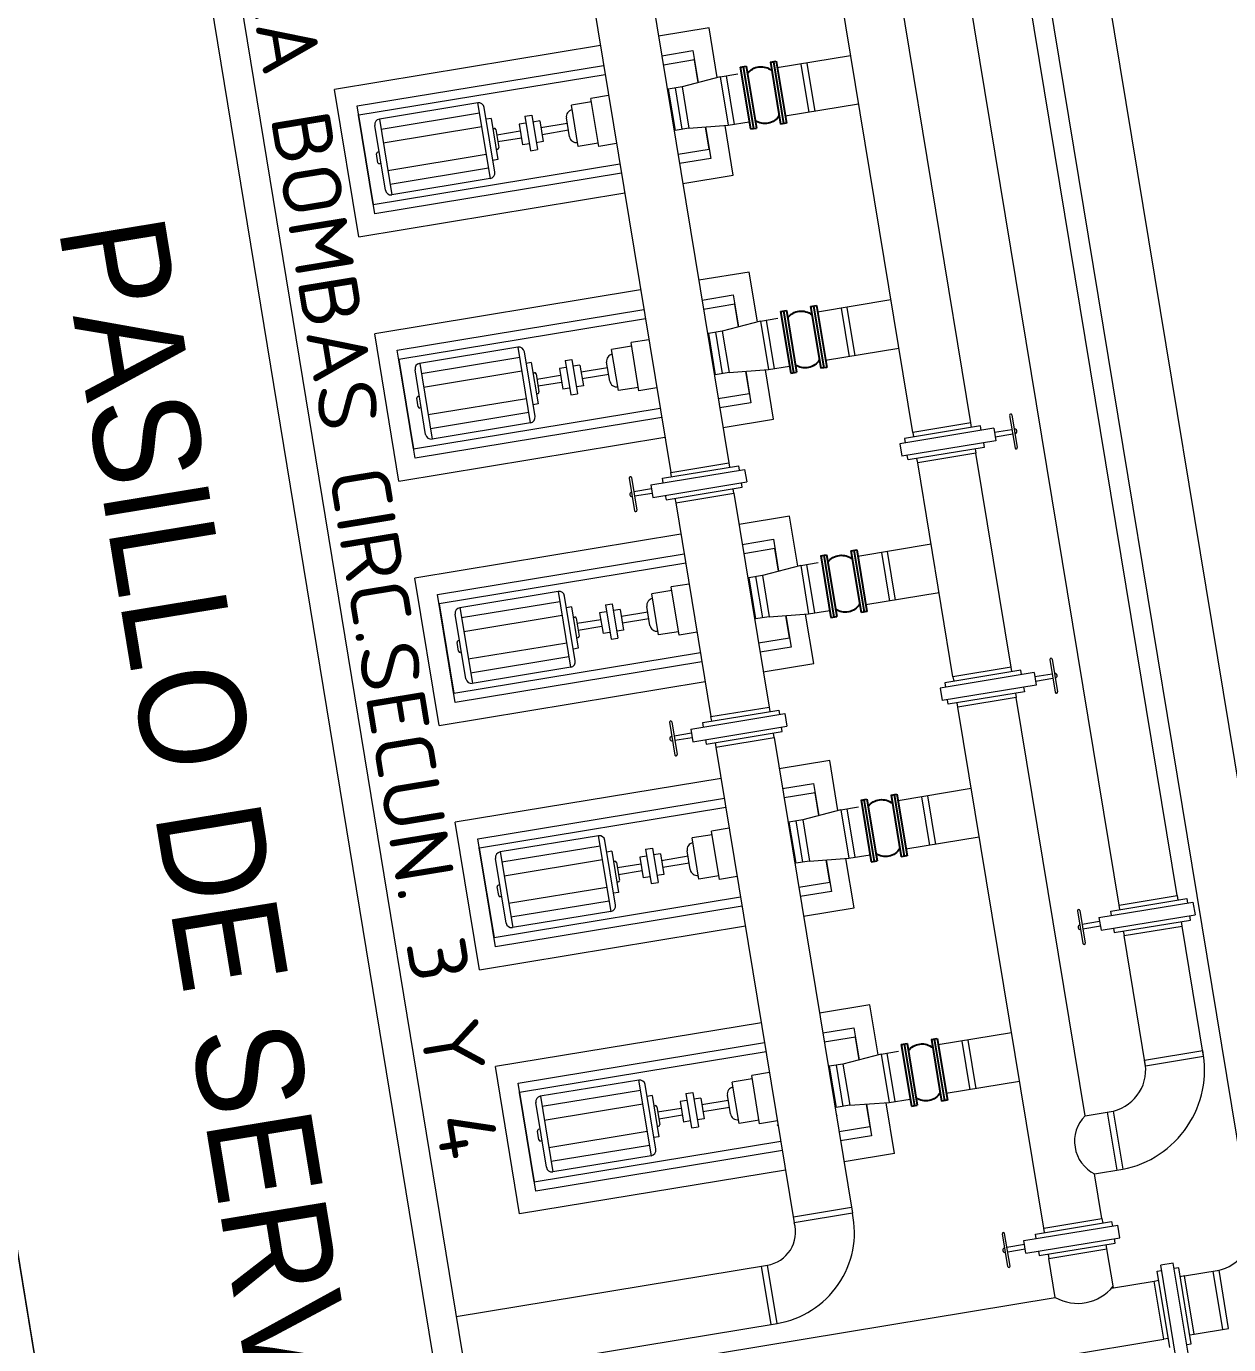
# Model space of a CAD drawing. Header units: metres. Extents: x 2 to 659295185, y -28 to 1124222152.
# Drawn here: x 655629.78 to 655635.9, y 1126344.92 to 1126351.63 of the extents above; entities that cross this region are included whole.
import ezdxf
from ezdxf.enums import TextEntityAlignment as Align

# ---------------------------------------------------------------- set-up
doc = ezdxf.new("R2010")
doc.units = ezdxf.units.M
doc.header["$MEASUREMENT"] = 0
for name, pattern in [('CCSM_C1_CUERPO EL$0$CONTINUA', [0]), ('CCSM_C1_CUERPO EL$0$HIDDEN', [0.375, 0.25, -0.125]), ('DASHDOT', [1, 0.5, -0.25, 0, -0.25])]:
    doc.linetypes.add(name, pattern=pattern)
doc.layers.get('0').update_dxf_attribs({"linetype": 'CONTINUOUS'})
for name, color, linetype in [('CCSM_C1_CUERPO BJ$0$A-LOCAL ID', 7, 'CONTINUOUS'), ('CCSM_C1_CUERPO BJ$0$ID_Nº LOCAL', 7, 'CONTINUOUS'), ('CCSM_C1_CUERPO EL$0$A-AREAS COMERCIALES', 151, 'CONTINUOUS'), ('CCSM_C1_CUERPO EL$0$A-EQUIPOS', 9, 'CONTINUOUS'), ('CCSM_C1_CUERPO EL$0$A-PARED', 2, 'CCSM_C1_CUERPO EL$0$CONTINUA'), ('CCSM_C1_CUERPO EL$0$A-TEXTOS AREAS', 7, 'CCSM_C1_CUERPO EL$0$CONTINUA')]:
    doc.layers.add(name, color=color, linetype=linetype)
doc.layers.add('LOCALES ASIGNADOS', color=41, linetype='DASHDOT', lineweight=0)
doc.styles.add('CCSM_C1_CUERPO BJ$0$ROMANS', font='romans__.ttf')
doc.styles.add('CCSM_C1_CUERPO BJ$0$sigo', font='arial.ttf', dxfattribs={"width": 0.9})
doc.styles.add('CCSM_C1_CUERPO EL$0$Standard', font='txt_____.ttf')

# ---------------------------------------------------------------- blocks, each defined once
blk = doc.blocks.new('CCSM_C1_CUERPO EL$0$jf')
at = {"ltscale": 10}
for p, q in [((312.2624, 140.7522), (312.2624, 140.7147)), ((312.6574, 140.7522), (312.6574, 140.7147)), ((312.2624, 140.5597), (312.2624, 140.5222)), ((312.6574, 140.5222), (312.6574, 140.5597))]:
    blk.add_line(p, q, dxfattribs=at)
for points in [[(312.2624, 140.7522), (312.6574, 140.7522)], [(312.2624, 140.7334), (312.6574, 140.7334)], [(312.2624, 140.7147), (312.6574, 140.7147)], [(312.2624, 140.5597), (312.6574, 140.5597)], [(312.2624, 140.5409), (312.6574, 140.5409)], [(312.2624, 140.5222), (312.6574, 140.5222)]]:
    blk.add_lwpolyline(points, dxfattribs=at)
for centre, start, end in [((312.3864, 140.6402), 135.80732, 228.83227), ((312.5334, 140.6402), 311.16773, 44.19268)]:
    blk.add_arc(centre, 0.1069, start, end, dxfattribs=at)
blk = doc.blocks.new('CCSM_C1_CUERPO BJ$0$IDENT LOCAL')
at = {"style": 'CCSM_C1_CUERPO BJ$0$ROMANS'}
for tag, height, p in [('AREA-EXACTA', 0.5, (0.5872, 0.0962)), ('NºLOCAL', 0.7, (1.1699, 0.1194)), ('RUBRO', 0.35, (0, 0)), ('USO', 0.35, (-0.5872, -0.0962))]:
    blk.add_attdef(tag, text='', height=height, rotation=279.30845, dxfattribs=at).set_placement(p, align=Align.BOTTOM_CENTER)

msp = doc.modelspace()

# ---------------------------------------------------------------- hatches: boundary and pattern name
at = {"layer": 'LOCALES ASIGNADOS'}
h = msp.add_hatch(color=256, dxfattribs=at)
edge = h.paths.add_edge_path()
edge.add_arc((219491.1056, 1054914.3756), 441878.9229, 9.308049718, 9.309563548, ccw=False)
edge.add_line((655551.8097, 1126384.9626), (655564.5398, 1126387.0492))
edge.add_line((655564.5398, 1126387.0492), (655562.5867, 1126398.9652))
edge.add_line((655562.5867, 1126398.9652), (655552.3922, 1126397.2942))
edge.add_line((655552.3922, 1126397.2942), (655552.4569, 1126396.8995))
edge.add_line((655552.4569, 1126396.8995), (655549.9212, 1126396.4839))

# ---------------------------------------------------------------- linework, layer by layer
at = {"layer": 'CCSM_C1_CUERPO EL$0$A-AREAS COMERCIALES', "lineweight": 5}
msp.add_lwpolyline([(655567.5336, 1126363.2197), (655625.2633, 1126372.682), (655630.6981, 1126339.5244), (655572.9685, 1126330.0618), (655571.4682, 1126339.2147), (655571.4683, 1126339.2147), (655569.4746, 1126351.3777), (655555.4707, 1126349.0823, 0.009644), (655554.7084, 1126361.1175), (655567.5336, 1126363.2197), (655567.5336, 1126363.2197)], format="xyb", dxfattribs=at)
at = {"layer": 'CCSM_C1_CUERPO EL$0$A-EQUIPOS', "lineweight": 5}
for p, q in [((655636.3126, 1126345.5783), (655634.8278, 1126354.5908)), ((655635.6386, 1126347.2064), (655634.4332, 1126354.5261)), ((655636.0166, 1126345.5295), (655634.5317, 1126354.5423)), ((655635.3425, 1126347.1576), (655634.1372, 1126354.4776)), ((655634.5885, 1126349.6115), (655633.8386, 1126354.1681)), ((655634.2925, 1126349.5628), (655633.63, 1126353.5948)), ((655632.9213, 1126352.051), (655633.3566, 1126349.4086)), ((655632.6252, 1126352.0022), (655633.0606, 1126349.3598)), ((655632.7029, 1126351.531), (655631.3491, 1126351.308)), ((655633.6032, 1126351.4199, 0.0001), (655633.9763, 1126351.4814, 0.0014)), ((655633.7235, 1126351.4373), (655633.7642, 1126351.1907)), ((655633.7531, 1126351.4422), (655633.7938, 1126351.1955)), ((655632.7273, 1126351.3831), (655631.4727, 1126351.1764)), ((655633.3126, 1126351.372, 0.0001), (655633.1183, 1126351.3212)), ((655633.3126, 1126351.372, 0.0001), (655633.4016, 1126351.3867, 0.0001)), ((655633.3126, 1126351.372, 0.0001), (655633.3533, 1126351.1254, 0.0001)), ((655633.3422, 1126351.3769, 0.0001), (655633.3829, 1126351.1302, 0.0001)), ((655631.4727, 1126350.5583), (655631.3491, 1126351.308)), ((655632.7446, 1126351.2776), (655632.6538, 1126351.2626)), ((655632.0786, 1126351.2397), (655631.5778, 1126351.1572)), ((655632.0778, 1126351.2396), (655632.1412, 1126350.8546)), ((655632.1654, 1126350.8874), (655632.1112, 1126351.2164)), ((655632.6567, 1126351.2451), (655632.5551, 1126351.2284)), ((655632.5897, 1126351.0184), (655632.5551, 1126351.2284)), ((655632.6942, 1126351.0176), (655632.6538, 1126351.2626)), ((655633.6439, 1126351.1732, 0.0001), (655634.017, 1126351.2347, 0.0003)), ((655631.5469, 1126350.7225), (655631.4722, 1126351.1763)), ((655631.4722, 1126351.1763), (655631.5469, 1126350.7225)), ((655631.5786, 1126351.1573), (655631.642, 1126350.7724)), ((655632.0873, 1126351.1872), (655631.5864, 1126351.1047)), ((655632.1462, 1126351.161), (655632.121, 1126351.1569)), ((655632.1462, 1126351.161), (655632.1808, 1126350.951)), ((655632.3184, 1126351.1714), (655632.3534, 1126351.1772)), ((655632.3184, 1126351.1714), (655632.3472, 1126350.9964)), ((655632.3534, 1126351.1772), (655632.3822, 1126351.0022)), ((655632.3941, 1126351.1479), (655632.3591, 1126351.1422)), ((655632.3941, 1126351.1479), (655632.4114, 1126351.0429)), ((655632.5457, 1126351.0673), (655632.5299, 1126351.1631)), ((655633.3533, 1126351.1254, 0.0001), (655633.4608, 1126351.1431, 0.0001)), ((655631.6086, 1126350.7956), (655631.5544, 1126351.1246)), ((655632.0988, 1126351.1172), (655631.5979, 1126351.0347)), ((655632.1549, 1126351.1085), (655632.1623, 1126351.1097)), ((655632.1705, 1126351.1039), (655632.1855, 1126351.0129)), ((655632.2949, 1126351.0956), (655632.1751, 1126351.0759)), ((655632.3241, 1126351.1364), (655632.2891, 1126351.1306)), ((655632.2891, 1126351.1306), (655632.3064, 1126351.0256)), ((655632.5345, 1126351.1351), (655632.3999, 1126351.1129)), ((655632.5403, 1126351.1001), (655632.4057, 1126351.0779)), ((655633.1529, 1126351.1112), (655633.3533, 1126351.1254, 0.0001)), ((655632.3007, 1126351.0606), (655632.1808, 1126351.0409)), ((655632.3414, 1126351.0314), (655632.3064, 1126351.0256)), ((655632.4114, 1126351.0429), (655632.3764, 1126351.0372)), ((655632.6913, 1126351.0351), (655632.5897, 1126351.0184)), ((655632.785, 1126351.0326), (655632.6942, 1126351.0176)), ((655631.5707, 1126350.9353), (655631.5634, 1126350.9802)), ((655631.5766, 1126350.9895), (655631.5692, 1126350.9883)), ((655632.1219, 1126350.9773), (655631.621, 1126350.8947)), ((655632.1808, 1126350.951), (655632.1556, 1126350.9469)), ((655632.1722, 1126351.0035), (655632.1796, 1126351.0047)), ((655632.3472, 1126350.9964), (655632.3822, 1126351.0022)), ((655631.5469, 1126350.7225), (655632.802, 1126350.9293)), ((655631.5863, 1126350.9307), (655631.5789, 1126350.9295)), ((655632.1334, 1126350.9073), (655631.6325, 1126350.8247)), ((655632.1421, 1126350.8548), (655631.6412, 1126350.7722)), ((655631.4727, 1126350.5583), (655632.8264, 1126350.7814)), ((655632.9077, 1126350.288), (655631.554, 1126350.065)), ((655633.8081, 1126350.1769, 0.0001), (655634.1811, 1126350.2384, 0.0014)), ((655632.9321, 1126350.1401), (655631.6775, 1126349.9334)), ((655633.5174, 1126350.129, 0.0001), (655633.6064, 1126350.1437, 0.0001)), ((655633.9283, 1126350.1943), (655633.969, 1126349.9477)), ((655633.9579, 1126350.1992), (655633.9986, 1126349.9525)), ((655633.5174, 1126350.129, 0.0001), (655633.3231, 1126350.0782)), ((655633.5174, 1126350.129, 0.0001), (655633.5581, 1126349.8823, 0.0001)), ((655633.547, 1126350.1339, 0.0001), (655633.5877, 1126349.8872, 0.0001)), ((655631.6775, 1126349.3153), (655631.554, 1126350.065)), ((655632.8615, 1126350.0021), (655632.7599, 1126349.9854)), ((655632.9495, 1126350.0346), (655632.8586, 1126350.0196)), ((655632.899, 1126349.7746), (655632.8586, 1126350.0196)), ((655631.7517, 1126349.4795), (655631.677, 1126349.9333)), ((655631.677, 1126349.9333), (655631.7517, 1126349.4795)), ((655632.2834, 1126349.9967), (655631.7826, 1126349.9142)), ((655632.2921, 1126349.9442), (655631.7912, 1126349.8617)), ((655632.2826, 1126349.9966), (655632.346, 1126349.6116)), ((655632.3702, 1126349.6444), (655632.316, 1126349.9733)), ((655632.5232, 1126349.9284), (655632.5582, 1126349.9342)), ((655632.5582, 1126349.9342), (655632.587, 1126349.7592)), ((655632.7945, 1126349.7754), (655632.7599, 1126349.9854)), ((655633.8487, 1126349.9302, 0.0001), (655634.2218, 1126349.9917, 0.0003)), ((655631.8134, 1126349.5526), (655631.7592, 1126349.8816)), ((655631.7834, 1126349.9143), (655631.8468, 1126349.5294)), ((655632.3036, 1126349.8742), (655631.8028, 1126349.7917)), ((655632.351, 1126349.918), (655632.3258, 1126349.9138)), ((655632.351, 1126349.918), (655632.3856, 1126349.708)), ((655632.3597, 1126349.8655), (655632.3671, 1126349.8667)), ((655632.529, 1126349.8934), (655632.494, 1126349.8876)), ((655632.494, 1126349.8876), (655632.5113, 1126349.7826)), ((655632.5232, 1126349.9284), (655632.552, 1126349.7534)), ((655632.5989, 1126349.9049), (655632.5639, 1126349.8992)), ((655632.5989, 1126349.9049), (655632.6162, 1126349.7999)), ((655632.7393, 1126349.8921), (655632.6047, 1126349.8699)), ((655632.7505, 1126349.8243), (655632.7347, 1126349.9201)), ((655633.3577, 1126349.8682), (655633.5581, 1126349.8823, 0.0001)), ((655633.5581, 1126349.8823, 0.0001), (655633.6656, 1126349.9001, 0.0001)), ((655632.3753, 1126349.8609), (655632.3903, 1126349.7699)), ((655632.4997, 1126349.8526), (655632.3799, 1126349.8329)), ((655632.5055, 1126349.8176), (655632.3857, 1126349.7979)), ((655632.6162, 1126349.7999), (655632.5812, 1126349.7942)), ((655632.7451, 1126349.8571), (655632.6105, 1126349.8349)), ((655631.7756, 1126349.6923), (655631.7682, 1126349.7371)), ((655631.7814, 1126349.7465), (655631.774, 1126349.7453)), ((655632.3267, 1126349.7342), (655631.8258, 1126349.6517)), ((655632.377, 1126349.7605), (655632.3844, 1126349.7617)), ((655632.5463, 1126349.7884), (655632.5113, 1126349.7826)), ((655632.552, 1126349.7534), (655632.587, 1126349.7592)), ((655632.8961, 1126349.7921), (655632.7945, 1126349.7754)), ((655632.9898, 1126349.7896), (655632.899, 1126349.7746)), ((655631.7517, 1126349.4795), (655633.0068, 1126349.6863)), ((655631.7911, 1126349.6877), (655631.7837, 1126349.6865)), ((655632.3856, 1126349.708), (655632.3604, 1126349.7039)), ((655632.3382, 1126349.6643), (655631.8373, 1126349.5817)), ((655632.3469, 1126349.6118), (655631.846, 1126349.5292)), ((655634.5885, 1126349.6115, 0.0002), (655634.2925, 1126349.5628, 0.0002)), ((655634.5922, 1126349.5887, 0.0002), (655634.5885, 1126349.6115, 0.0002)), ((655634.7859, 1126349.6498, 0.0002), (655634.8133, 1126349.4836, 0.0002)), ((655634.7975, 1126349.6517, 0.0002), (655634.8249, 1126349.4855, 0.0002)), ((655631.6775, 1126349.3153), (655633.0312, 1126349.5384)), ((655634.7054, 1126349.584, 0.0002), (655634.227, 1126349.5051, 0.0002)), ((655634.6378, 1126349.5963, 0.0002), (655634.2506, 1126349.5325, 0.0002)), ((655634.2506, 1126349.5325, 0.0002), (655634.2544, 1126349.5097, 0.0002)), ((655634.2925, 1126349.5628, 0.0002), (655634.2962, 1126349.54, 0.0002)), ((655634.6416, 1126349.5735, 0.0002), (655634.6378, 1126349.5963, 0.0002)), ((655634.7054, 1126349.584, 0.0002), (655634.716, 1126349.5201, 0.0002)), ((655634.7088, 1126349.5636, 0.0002), (655634.7977, 1126349.5783, 0.0002)), ((655634.7126, 1126349.5405, 0.0002), (655634.8015, 1126349.5551, 0.0002)), ((655634.227, 1126349.5051, 0.0002), (655634.2375, 1126349.4413, 0.0002)), ((655634.716, 1126349.5201, 0.0002), (655634.2375, 1126349.4413, 0.0002)), ((655634.6559, 1126349.4868, 0.0002), (655634.2687, 1126349.423, 0.0002)), ((655634.6103, 1126349.4793, 0.0002), (655634.614, 1126349.4565, 0.0002)), ((655634.6521, 1126349.5096, 0.0002), (655634.6559, 1126349.4868, 0.0002)), ((655633.0606, 1126349.3598, 0.0002), (655633.3566, 1126349.4086, 0.0002)), ((655633.3566, 1126349.4086, 0.0002), (655633.3604, 1126349.3858, 0.0002)), ((655634.2687, 1126349.423, 0.0002), (655634.2649, 1126349.4458, 0.0002)), ((655634.318, 1126349.4077, 0.0002), (655634.3143, 1126349.4305, 0.0002)), ((655634.614, 1126349.4565, 0.0002), (655634.318, 1126349.4077, 0.0002)), ((655634.4973, 1126348.3198, 0.0002), (655634.318, 1126349.4077, 0.0002)), ((655634.7933, 1126348.3685, 0.0002), (655634.614, 1126349.4565, 0.0002)), ((655632.8498, 1126349.3308, 0.0002), (655632.8772, 1126349.1646, 0.0002)), ((655632.8614, 1126349.3327, 0.0002), (655632.8888, 1126349.1665, 0.0002)), ((655632.9587, 1126349.2962, 0.0002), (655633.4371, 1126349.375, 0.0002)), ((655633.0188, 1126349.3295, 0.0002), (655633.406, 1126349.3933, 0.0002)), ((655633.0225, 1126349.3067, 0.0002), (655633.0188, 1126349.3295, 0.0002)), ((655633.0644, 1126349.337, 0.0002), (655633.0606, 1126349.3598, 0.0002)), ((655633.406, 1126349.3933, 0.0002), (655633.4098, 1126349.3705, 0.0002)), ((655633.4371, 1126349.375, 0.0002), (655633.4476, 1126349.3111, 0.0002)), ((655632.9621, 1126349.2758, 0.0002), (655632.8732, 1126349.2612, 0.0002)), ((655632.9587, 1126349.2962, 0.0002), (655632.9692, 1126349.2323, 0.0002)), ((655632.9692, 1126349.2323, 0.0002), (655633.4476, 1126349.3111, 0.0002)), ((655633.0368, 1126349.22, 0.0002), (655633.424, 1126349.2838, 0.0002)), ((655633.3822, 1126349.2535, 0.0002), (655633.3784, 1126349.2763, 0.0002)), ((655633.424, 1126349.2838, 0.0002), (655633.4203, 1126349.3066, 0.0002)), ((655632.9659, 1126349.2527, 0.0002), (655632.877, 1126349.238, 0.0002)), ((655633.0331, 1126349.2428, 0.0002), (655633.0368, 1126349.22, 0.0002)), ((655633.0824, 1126349.2276, 0.0002), (655633.0862, 1126349.2047, 0.0002)), ((655633.0862, 1126349.2047, 0.0002), (655633.3822, 1126349.2535, 0.0002)), ((655633.0862, 1126349.2047, 0.0002), (655633.2654, 1126348.1168, 0.0002)), ((655633.3822, 1126349.2535, 0.0002), (655633.5615, 1126348.1656, 0.0002)), ((655633.1125, 1126349.045), (655631.7588, 1126348.822)), ((655634.0129, 1126348.9339, 0.0001), (655634.386, 1126348.9954, 0.0014)), ((655634.1331, 1126348.9513), (655634.1738, 1126348.7046)), ((655634.1627, 1126348.9562), (655634.2034, 1126348.7095)), ((655633.1369, 1126348.8971), (655631.8823, 1126348.6903)), ((655633.7222, 1126348.886, 0.0001), (655633.5279, 1126348.8351)), ((655633.7222, 1126348.886, 0.0001), (655633.8112, 1126348.9007, 0.0001)), ((655633.7222, 1126348.886, 0.0001), (655633.7629, 1126348.6393, 0.0001)), ((655633.7518, 1126348.8909, 0.0001), (655633.7925, 1126348.6442, 0.0001)), ((655631.8823, 1126348.0723), (655631.7588, 1126348.822)), ((655632.4882, 1126348.7537), (655631.9874, 1126348.6712)), ((655632.4874, 1126348.7536), (655632.5508, 1126348.3686)), ((655632.5751, 1126348.4014), (655632.5209, 1126348.7303)), ((655633.0663, 1126348.7591), (655632.9647, 1126348.7423)), ((655632.9993, 1126348.5324), (655632.9647, 1126348.7423)), ((655633.1543, 1126348.7916), (655633.0634, 1126348.7766)), ((655633.1038, 1126348.5316), (655633.0634, 1126348.7766)), ((655634.0535, 1126348.6872, 0.0001), (655634.4266, 1126348.7487, 0.0003)), ((655631.9565, 1126348.2365), (655631.8818, 1126348.6903)), ((655631.8818, 1126348.6903), (655631.9565, 1126348.2365)), ((655631.9882, 1126348.6713), (655632.0517, 1126348.2864)), ((655632.4969, 1126348.7012), (655631.996, 1126348.6187)), ((655632.5559, 1126348.675), (655632.5307, 1126348.6708)), ((655632.5559, 1126348.675), (655632.5905, 1126348.465)), ((655632.728, 1126348.6854), (655632.763, 1126348.6911)), ((655632.728, 1126348.6854), (655632.7568, 1126348.5104)), ((655632.763, 1126348.6911), (655632.7918, 1126348.5162)), ((655632.8038, 1126348.6619), (655632.7688, 1126348.6561)), ((655632.8038, 1126348.6619), (655632.8211, 1126348.5569)), ((655632.9553, 1126348.5813), (655632.9395, 1126348.6771)), ((655632.0182, 1126348.3096), (655631.964, 1126348.6386)), ((655632.5084, 1126348.6312), (655632.0076, 1126348.5487)), ((655632.5645, 1126348.6225), (655632.5719, 1126348.6237)), ((655632.5801, 1126348.6179), (655632.5951, 1126348.5269)), ((655632.7045, 1126348.6096), (655632.5847, 1126348.5899)), ((655632.7338, 1126348.6504), (655632.6988, 1126348.6446)), ((655632.6988, 1126348.6446), (655632.7161, 1126348.5396)), ((655632.9441, 1126348.6491), (655632.8095, 1126348.6269)), ((655632.9499, 1126348.6141), (655632.8153, 1126348.5919)), ((655633.5625, 1126348.6252), (655633.7629, 1126348.6393, 0.0001)), ((655633.7629, 1126348.6393, 0.0001), (655633.8704, 1126348.657, 0.0001)), ((655632.7103, 1126348.5746), (655632.5905, 1126348.5549)), ((655632.7511, 1126348.5454), (655632.7161, 1126348.5396)), ((655632.8211, 1126348.5569), (655632.7861, 1126348.5512)), ((655633.1009, 1126348.5491), (655632.9993, 1126348.5324)), ((655633.1946, 1126348.5466), (655633.1038, 1126348.5316)), ((655631.9804, 1126348.4493), (655631.973, 1126348.4941)), ((655631.9862, 1126348.5035), (655631.9788, 1126348.5023)), ((655632.5315, 1126348.4912), (655632.0306, 1126348.4087)), ((655632.5905, 1126348.465), (655632.5653, 1126348.4609)), ((655632.5818, 1126348.5175), (655632.5892, 1126348.5187)), ((655632.7568, 1126348.5104), (655632.7918, 1126348.5162)), ((655631.9565, 1126348.2365), (655633.2116, 1126348.4433)), ((655631.9959, 1126348.4447), (655631.9885, 1126348.4434)), ((655632.543, 1126348.4212), (655632.0422, 1126348.3387)), ((655634.9907, 1126348.4068, 0.0002), (655635.0181, 1126348.2406, 0.0002)), ((655635.0023, 1126348.4087, 0.0002), (655635.0297, 1126348.2425, 0.0002)), ((655632.5517, 1126348.3687), (655632.0508, 1126348.2862)), ((655634.9102, 1126348.341, 0.0002), (655634.4318, 1126348.2621, 0.0002)), ((655634.8426, 1126348.3532, 0.0002), (655634.4554, 1126348.2894, 0.0002)), ((655634.7933, 1126348.3685, 0.0002), (655634.4973, 1126348.3198, 0.0002)), ((655634.797, 1126348.3457, 0.0002), (655634.7933, 1126348.3685, 0.0002)), ((655634.8464, 1126348.3304, 0.0002), (655634.8426, 1126348.3532, 0.0002)), ((655634.9102, 1126348.341, 0.0002), (655634.9208, 1126348.2771, 0.0002)), ((655634.9136, 1126348.3206, 0.0002), (655635.0025, 1126348.3353, 0.0002)), ((655631.8823, 1126348.0723), (655633.236, 1126348.2954)), ((655634.4318, 1126348.2621, 0.0002), (655634.4423, 1126348.1983, 0.0002)), ((655634.9208, 1126348.2771, 0.0002), (655634.4423, 1126348.1983, 0.0002)), ((655634.4554, 1126348.2894, 0.0002), (655634.4592, 1126348.2666, 0.0002)), ((655634.4973, 1126348.3198, 0.0002), (655634.501, 1126348.297, 0.0002)), ((655634.8569, 1126348.2666, 0.0002), (655634.8607, 1126348.2438, 0.0002)), ((655634.9174, 1126348.2975, 0.0002), (655635.0063, 1126348.3121, 0.0002)), ((655634.4735, 1126348.18, 0.0002), (655634.4697, 1126348.2028, 0.0002)), ((655634.8607, 1126348.2438, 0.0002), (655634.4735, 1126348.18, 0.0002)), ((655634.8188, 1126348.2135, 0.0002), (655634.5228, 1126348.1647, 0.0002)), ((655634.8151, 1126348.2363, 0.0002), (655634.8188, 1126348.2135, 0.0002)), ((655635.1695, 1126346.0861), (655634.8189, 1126348.2135, 0.0002)), ((655633.1635, 1126348.0532, 0.0002), (655633.6419, 1126348.132, 0.0002)), ((655633.2236, 1126348.0865, 0.0002), (655633.6108, 1126348.1503, 0.0002)), ((655633.2654, 1126348.1168, 0.0002), (655633.5615, 1126348.1656, 0.0002)), ((655633.5615, 1126348.1656, 0.0002), (655633.5652, 1126348.1428, 0.0002)), ((655633.6108, 1126348.1503, 0.0002), (655633.6146, 1126348.1275, 0.0002)), ((655633.6419, 1126348.132, 0.0002), (655633.6525, 1126348.0681, 0.0002)), ((655634.5228, 1126348.1647, 0.0002), (655634.5191, 1126348.1875, 0.0002)), ((655634.9597, 1126345.5143), (655634.5229, 1126348.1647, 0.0002)), ((655633.0546, 1126348.0878, 0.0002), (655633.082, 1126347.9215, 0.0002)), ((655633.0662, 1126348.0897, 0.0002), (655633.0936, 1126347.9235, 0.0002)), ((655633.174, 1126347.9893, 0.0002), (655633.6525, 1126348.0681, 0.0002)), ((655633.2274, 1126348.0637, 0.0002), (655633.2236, 1126348.0865, 0.0002)), ((655633.2692, 1126348.094, 0.0002), (655633.2654, 1126348.1168, 0.0002)), ((655633.6288, 1126348.0408, 0.0002), (655633.6251, 1126348.0636, 0.0002)), ((655633.1669, 1126348.0328, 0.0002), (655633.078, 1126348.0182, 0.0002)), ((655633.1707, 1126348.0096, 0.0002), (655633.0818, 1126347.995, 0.0002)), ((655633.1635, 1126348.0532, 0.0002), (655633.174, 1126347.9893, 0.0002)), ((655633.2379, 1126347.9998, 0.0002), (655633.2416, 1126347.977, 0.0002)), ((655633.2416, 1126347.977, 0.0002), (655633.6288, 1126348.0408, 0.0002)), ((655633.291, 1126347.9617, 0.0002), (655633.587, 1126348.0105, 0.0002)), ((655633.587, 1126348.0105, 0.0002), (655633.5832, 1126348.0333, 0.0002)), ((655633.587, 1126348.0105, 0.0002), (655633.9858, 1126345.59)), ((655633.2872, 1126347.9845, 0.0002), (655633.291, 1126347.9617, 0.0002)), ((655633.291, 1126347.9617, 0.0002), (655633.6898, 1126345.5412)), ((655633.8702, 1126347.8931), (655633.6133, 1126347.8508)), ((655633.912, 1126347.6391), (655633.8702, 1126347.8931)), ((655633.3173, 1126347.802), (655631.9636, 1126347.579)), ((655633.7959, 1126347.7289), (655633.6377, 1126347.7028)), ((655633.8149, 1126347.6137), (655633.7959, 1126347.7289)), ((655634.2177, 1126347.6909, 0.0001), (655634.5908, 1126347.7524, 0.0014)), ((655633.3417, 1126347.654), (655632.0871, 1126347.4473)), ((655633.927, 1126347.643, 0.0001), (655634.016, 1126347.6577, 0.0001)), ((655634.3379, 1126347.7083), (655634.3786, 1126347.4616)), ((655634.3675, 1126347.7132), (655634.4082, 1126347.4665)), ((655633.7327, 1126347.5921), (655633.6627, 1126347.5806)), ((655633.6977, 1126347.5864), (655633.7323, 1126347.3764)), ((655633.927, 1126347.643, 0.0001), (655633.7327, 1126347.5921)), ((655633.7327, 1126347.5921), (655633.7673, 1126347.3822)), ((655633.927, 1126347.643, 0.0001), (655633.9677, 1126347.3963, 0.0001)), ((655633.9566, 1126347.6479, 0.0001), (655633.9973, 1126347.4012, 0.0001)), ((655632.0871, 1126346.8293), (655631.9636, 1126347.579)), ((655633.3591, 1126347.5485), (655633.2682, 1126347.5336)), ((655633.3086, 1126347.2886), (655633.2682, 1126347.5336)), ((655633.6608, 1126347.5623), (655633.6656, 1126347.5631)), ((655633.6627, 1126347.5806), (655633.6973, 1126347.3706)), ((655633.6944, 1126347.3881), (655633.6656, 1126347.5631)), ((655632.693, 1126347.5107), (655632.1922, 1126347.4282)), ((655632.7017, 1126347.4582), (655632.2008, 1126347.3757)), ((655632.6922, 1126347.5106), (655632.7556, 1126347.1256)), ((655632.7799, 1126347.1583), (655632.7257, 1126347.4873)), ((655633.2711, 1126347.5161), (655633.1695, 1126347.4993)), ((655633.2041, 1126347.2894), (655633.1695, 1126347.4993)), ((655634.2583, 1126347.4442, 0.0001), (655634.6314, 1126347.5057, 0.0003)), ((655632.1614, 1126346.9935), (655632.0866, 1126347.4472)), ((655632.0866, 1126347.4472), (655632.1614, 1126346.9935)), ((655632.223, 1126347.0666), (655632.1688, 1126347.3956)), ((655632.193, 1126347.4283), (655632.2565, 1126347.0433)), ((655632.7132, 1126347.3882), (655632.2124, 1126347.3057)), ((655632.7607, 1126347.432), (655632.7355, 1126347.4278)), ((655632.7607, 1126347.432), (655632.7953, 1126347.222)), ((655632.9386, 1126347.4074), (655632.9036, 1126347.4016)), ((655632.9036, 1126347.4016), (655632.9209, 1126347.2966)), ((655632.9328, 1126347.4424), (655632.9678, 1126347.4481)), ((655632.9328, 1126347.4424), (655632.9616, 1126347.2674)), ((655632.9678, 1126347.4481), (655632.9966, 1126347.2731)), ((655633.0086, 1126347.4189), (655632.9736, 1126347.4131)), ((655633.0086, 1126347.4189), (655633.0259, 1126347.3139)), ((655633.1489, 1126347.4061), (655633.0143, 1126347.3839)), ((655633.1601, 1126347.3383), (655633.1443, 1126347.4341)), ((655633.6897, 1126347.3873), (655633.6944, 1126347.3881)), ((655633.7673, 1126347.3822), (655633.9677, 1126347.3963, 0.0001)), ((655633.8707, 1126347.2751), (655633.8521, 1126347.3881)), ((655633.9937, 1126347.1434), (655633.9522, 1126347.3952)), ((655633.9677, 1126347.3963, 0.0001), (655634.0752, 1126347.414, 0.0001)), ((655632.7693, 1126347.3795), (655632.7767, 1126347.3807)), ((655632.7849, 1126347.3749), (655632.7999, 1126347.2839)), ((655632.9093, 1126347.3666), (655632.7895, 1126347.3469)), ((655632.9151, 1126347.3316), (655632.7953, 1126347.3119)), ((655633.1547, 1126347.3711), (655633.0201, 1126347.3489)), ((655633.7673, 1126347.3822), (655633.6973, 1126347.3706)), ((655632.1852, 1126347.2063), (655632.1778, 1126347.2511)), ((655632.1911, 1126347.2605), (655632.1836, 1126347.2593)), ((655632.7866, 1126347.2745), (655632.794, 1126347.2757)), ((655632.9559, 1126347.3024), (655632.9209, 1126347.2966)), ((655632.9616, 1126347.2674), (655632.9966, 1126347.2731)), ((655633.0259, 1126347.3139), (655632.9909, 1126347.3081)), ((655633.3057, 1126347.3061), (655633.2041, 1126347.2894)), ((655633.3994, 1126347.3036), (655633.3086, 1126347.2886)), ((655633.7125, 1126347.2491), (655633.8701, 1126347.2751)), ((655632.1614, 1126346.9935), (655633.4165, 1126347.2003)), ((655632.2007, 1126347.2017), (655632.1933, 1126347.2004)), ((655632.7363, 1126347.2482), (655632.2354, 1126347.1657)), ((655632.7953, 1126347.222), (655632.7701, 1126347.2178)), ((655635.3007, 1126347.1273), (655635.6879, 1126347.1911)), ((655635.3425, 1126347.1576), (655635.6385, 1126347.2064)), ((655635.6385, 1126347.2064), (655635.6423, 1126347.1836)), ((655635.6879, 1126347.1911), (655635.6917, 1126347.1683)), ((655632.7478, 1126347.1782), (655632.247, 1126347.0957)), ((655632.7565, 1126347.1257), (655632.2556, 1126347.0432)), ((655633.7368, 1126347.1011), (655633.9937, 1126347.1434)), ((655635.1317, 1126347.1287), (655635.1591, 1126346.9624)), ((655635.1433, 1126347.1306), (655635.1707, 1126346.9643)), ((655635.2406, 1126347.094), (655635.719, 1126347.1728)), ((655635.3044, 1126347.1045), (655635.3007, 1126347.1273)), ((655635.3463, 1126347.1348), (655635.3425, 1126347.1576)), ((655635.719, 1126347.1728), (655635.7295, 1126347.109)), ((655632.0871, 1126346.8293), (655633.4408, 1126347.0523)), ((655635.2439, 1126347.0737), (655635.1551, 1126347.059)), ((655635.2478, 1126347.0505), (655635.1589, 1126347.0359)), ((655635.2406, 1126347.094), (655635.2511, 1126347.0302)), ((655635.2511, 1126347.0302), (655635.7295, 1126347.109)), ((655635.3187, 1126347.0179), (655635.7059, 1126347.0817)), ((655635.3681, 1126347.0026), (655635.6641, 1126347.0514)), ((655635.6641, 1126347.0514), (655635.6603, 1126347.0742)), ((655635.7734, 1126346.3884), (655635.6642, 1126347.0514)), ((655635.7059, 1126347.0817), (655635.7022, 1126347.1045)), ((655635.315, 1126347.0407), (655635.3187, 1126347.0179)), ((655635.3643, 1126347.0254), (655635.3681, 1126347.0026)), ((655635.4774, 1126346.3396), (655635.3682, 1126347.0026)), ((655634.075, 1126346.6501), (655633.8181, 1126346.6078)), ((655634.1168, 1126346.3961), (655634.075, 1126346.6501)), ((655633.5221, 1126346.559), (655632.1684, 1126346.3359)), ((655634.0007, 1126346.4859), (655633.8425, 1126346.4598)), ((655634.0197, 1126346.3706), (655634.0007, 1126346.4859)), ((655634.4225, 1126346.4479, 0.0001), (655634.7956, 1126346.5094, 0.0014)), ((655634.5427, 1126346.4653), (655634.5834, 1126346.2186)), ((655634.5723, 1126346.4702), (655634.613, 1126346.2235)), ((655633.5465, 1126346.411), (655632.2919, 1126346.2043)), ((655634.1318, 1126346.4, 0.0001), (655633.9375, 1126346.3491)), ((655634.1318, 1126346.4, 0.0001), (655634.2208, 1126346.4147, 0.0001)), ((655634.1318, 1126346.4, 0.0001), (655634.1725, 1126346.1533, 0.0001)), ((655634.1614, 1126346.4049, 0.0001), (655634.2021, 1126346.1582, 0.0001)), ((655635.4725, 1126346.3692), (655635.7685, 1126346.418)), ((655635.4774, 1126346.3396), (655635.7734, 1126346.3884)), ((655632.2919, 1126345.5863), (655632.1684, 1126346.3359)), ((655633.8657, 1126346.3193), (655633.8704, 1126346.3201)), ((655633.9375, 1126346.3491), (655633.8675, 1126346.3376)), ((655633.8675, 1126346.3376), (655633.9021, 1126346.1276)), ((655633.8992, 1126346.1451), (655633.8704, 1126346.3201)), ((655633.9025, 1126346.3434), (655633.9371, 1126346.1334)), ((655633.9375, 1126346.3491), (655633.9721, 1126346.1391)), ((655633.9375, 1126346.3491), (655633.9721, 1126346.1391)), ((655632.8979, 1126346.2677), (655632.397, 1126346.1852)), ((655632.897, 1126346.2676), (655632.9604, 1126345.8826)), ((655632.9847, 1126345.9153), (655632.9305, 1126346.2443)), ((655633.4759, 1126346.2731), (655633.3743, 1126346.2563)), ((655633.4089, 1126346.0463), (655633.3743, 1126346.2563)), ((655633.5639, 1126346.3055), (655633.473, 1126346.2906)), ((655633.5134, 1126346.0456), (655633.473, 1126346.2906)), ((655634.4631, 1126346.2012, 0.0001), (655634.8362, 1126346.2627, 0.0003)), ((655632.3662, 1126345.7505), (655632.2914, 1126346.2042)), ((655632.2914, 1126346.2042), (655632.3662, 1126345.7505)), ((655632.3978, 1126346.1853), (655632.4613, 1126345.8003)), ((655632.9065, 1126346.2152), (655632.4056, 1126346.1327)), ((655632.9655, 1126346.189), (655632.9403, 1126346.1848)), ((655632.9655, 1126346.189), (655633.0001, 1126345.979)), ((655633.1376, 1126346.1994), (655633.1726, 1126346.2051)), ((655633.1376, 1126346.1994), (655633.1664, 1126346.0244)), ((655633.1726, 1126346.2051), (655633.2014, 1126346.0301)), ((655633.3649, 1126346.0952), (655633.3491, 1126346.1911)), ((655632.4278, 1126345.8236), (655632.3736, 1126346.1526)), ((655632.918, 1126346.1452), (655632.4172, 1126346.0627)), ((655632.9741, 1126346.1365), (655632.9815, 1126346.1377)), ((655632.9897, 1126346.1318), (655633.0047, 1126346.0409)), ((655633.1141, 1126346.1236), (655632.9943, 1126346.1039)), ((655633.1434, 1126346.1644), (655633.1084, 1126346.1586)), ((655633.1084, 1126346.1586), (655633.1257, 1126346.0536)), ((655633.2134, 1126346.1759), (655633.1784, 1126346.1701)), ((655633.2134, 1126346.1759), (655633.2307, 1126346.0709)), ((655633.3537, 1126346.1631), (655633.2191, 1126346.1409)), ((655633.3595, 1126346.1281), (655633.2249, 1126346.1059)), ((655633.8945, 1126346.1443), (655633.8992, 1126346.1451)), ((655633.9721, 1126346.1391), (655633.9021, 1126346.1276)), ((655633.9721, 1126346.1391), (655634.1725, 1126346.1533, 0.0001)), ((655634.0755, 1126346.0321), (655634.0569, 1126346.1451)), ((655634.1996, 1126345.8935), (655634.157, 1126346.1522)), ((655634.1725, 1126346.1533, 0.0001), (655634.28, 1126346.171, 0.0001)), ((655633.1199, 1126346.0886), (655633.0001, 1126346.0689)), ((655633.1607, 1126346.0594), (655633.1257, 1126346.0536)), ((655633.2307, 1126346.0709), (655633.1957, 1126346.0651)), ((655633.5105, 1126346.0631), (655633.4089, 1126346.0463)), ((655633.6042, 1126346.0606), (655633.5134, 1126346.0456)), ((655633.9038, 1126346.088), (655633.9093, 1126346.0889)), ((655635.1695, 1126346.0861), (655635.3125, 1126346.1097)), ((655635.2829, 1126346.1049), (655635.3317, 1126345.8088)), ((655635.3125, 1126346.1097), (655635.3613, 1126345.8137)), ((655632.39, 1126345.9633), (655632.3826, 1126346.0081)), ((655632.3959, 1126346.0175), (655632.3884, 1126346.0163)), ((655632.9411, 1126346.0052), (655632.4402, 1126345.9227)), ((655633.0001, 1126345.979), (655632.9749, 1126345.9748)), ((655632.9914, 1126346.0315), (655632.9988, 1126346.0327)), ((655633.1664, 1126346.0244), (655633.2014, 1126346.0301)), ((655633.6022, 1126346.0383), (655633.6078, 1126346.0393)), ((655633.9173, 1126346.0061), (655634.0749, 1126346.0321)), ((655632.3662, 1126345.7505), (655633.6213, 1126345.9573)), ((655632.4056, 1126345.9587), (655632.3981, 1126345.9574)), ((655632.9526, 1126345.9352), (655632.4518, 1126345.8527)), ((655632.9613, 1126345.8827), (655632.4604, 1126345.8002)), ((655634.1996, 1126345.8935), (655633.9428, 1126345.8512)), ((655633.6456, 1126345.8093), (655632.2919, 1126345.5863)), ((655635.2183, 1126345.7901), (655635.3613, 1126345.8137)), ((655635.2557, 1126345.5631), (655635.2183, 1126345.7901)), ((655633.981, 1126345.6196), (655633.6849, 1126345.5708)), ((655633.9858, 1126345.59), (655633.6898, 1126345.5412)), ((655634.8578, 1126345.4507), (655635.3362, 1126345.5295)), ((655634.9179, 1126345.484), (655635.3051, 1126345.5478)), ((655634.9597, 1126345.5143), (655635.2558, 1126345.5631)), ((655634.9635, 1126345.4915), (655634.9597, 1126345.5143)), ((655635.2558, 1126345.5631), (655635.2595, 1126345.5403)), ((655635.3051, 1126345.5478), (655635.3089, 1126345.525)), ((655635.3468, 1126345.4657), (655635.3362, 1126345.5295)), ((655634.7763, 1126345.3191), (655634.7489, 1126345.4854)), ((655634.7879, 1126345.321), (655634.7605, 1126345.4873)), ((655634.8683, 1126345.3869), (655634.8578, 1126345.4507)), ((655634.8683, 1126345.3869), (655635.3468, 1126345.4657)), ((655634.9217, 1126345.4612), (655634.9179, 1126345.484)), ((655635.3231, 1126345.4384), (655635.3194, 1126345.4612)), ((655634.8612, 1126345.4304), (655634.7723, 1126345.4157)), ((655634.865, 1126345.4072), (655634.7761, 1126345.3926)), ((655634.9322, 1126345.3974), (655634.9359, 1126345.3746)), ((655634.9359, 1126345.3746), (655635.3231, 1126345.4384)), ((655634.9815, 1126345.3821), (655634.9853, 1126345.3593)), ((655634.9853, 1126345.3593), (655635.2813, 1126345.4081)), ((655635.2813, 1126345.4081), (655635.2775, 1126345.4309)), ((655635.3138, 1126345.2108), (655635.2813, 1126345.4081)), ((655631.9688, 1126345.0642), (655633.5531, 1126345.3255)), ((655633.5722, 1126345.0246), (655633.5235, 1126345.3206)), ((655633.6018, 1126345.0295), (655633.5531, 1126345.3255)), ((655635.0178, 1126345.1619), (655634.9853, 1126345.3593)), ((655635.3049, 1126345.2093), (655635.5216, 1126345.2451)), ((655635.5216, 1126345.2451), (655635.5444, 1126345.2489)), ((655635.5705, 1126344.9491), (655635.5216, 1126345.2451)), ((655635.5368, 1126345.2945), (655635.5596, 1126345.2983)), ((655635.6006, 1126344.9073), (655635.5368, 1126345.2945)), ((655635.8709, 1126344.9988), (655635.8222, 1126345.2947)), ((655635.9005, 1126345.0036), (655635.8518, 1126345.2996)), ((655632.0336, 1126344.6689), (655635.0178, 1126345.1619)), ((655632.0173, 1126344.7682), (655633.6018, 1126345.0295)), ((655632.0821, 1126344.373), (655635.5705, 1126344.9491)), ((655635.5933, 1126344.9529), (655635.5705, 1126344.9491))]:
    msp.add_line(p, q, dxfattribs=at)
at = {"layer": 'CCSM_C1_CUERPO EL$0$A-EQUIPOS', "linetype": 'Continuous', "lineweight": 5}
for p, q in [((655633.2558, 1126351.6221), (655632.9989, 1126351.5798)), ((655633.2976, 1126351.3681), (655633.2558, 1126351.6221)), ((655633.1815, 1126351.4579), (655633.0233, 1126351.4318)), ((655633.3793, 1126350.8725), (655633.3378, 1126351.1243)), ((655633.098, 1126350.9781), (655633.2557, 1126351.0041)), ((655633.1224, 1126350.8301), (655633.3793, 1126350.8725)), ((655633.4606, 1126350.3791), (655633.2037, 1126350.3368)), ((655633.5024, 1126350.1251), (655633.4606, 1126350.3791)), ((655633.3863, 1126350.2149), (655633.2281, 1126350.1888)), ((655633.5841, 1126349.6295), (655633.5426, 1126349.8813)), ((655633.3028, 1126349.7351), (655633.4605, 1126349.7611)), ((655633.3272, 1126349.5871), (655633.5841, 1126349.6295)), ((655633.6654, 1126349.1361), (655633.4085, 1126349.0938)), ((655633.7072, 1126348.8821), (655633.6654, 1126349.1361)), ((655633.5911, 1126348.9719), (655633.4329, 1126348.9458)), ((655633.7889, 1126348.3865), (655633.7474, 1126348.6382)), ((655633.5077, 1126348.4921), (655633.6653, 1126348.5181)), ((655633.532, 1126348.3441), (655633.7889, 1126348.3865))]:
    msp.add_line(p, q, dxfattribs=at)
at = {"layer": 'CCSM_C1_CUERPO EL$0$A-EQUIPOS', "linetype": 'CCSM_C1_CUERPO EL$0$HIDDEN', "lineweight": 5}
for p, q in [((655633.2005, 1126351.3427), (655633.1815, 1126351.4579)), ((655633.0464, 1126351.2914), (655633.0512, 1126351.2921)), ((655633.1183, 1126351.3212), (655633.0483, 1126351.3096)), ((655633.0483, 1126351.3096), (655633.0829, 1126351.0997)), ((655633.08, 1126351.1172), (655633.0512, 1126351.2921)), ((655633.0833, 1126351.3154), (655633.1179, 1126351.1054)), ((655633.1183, 1126351.3212), (655633.1529, 1126351.1112)), ((655633.0753, 1126351.1164), (655633.08, 1126351.1172)), ((655633.1529, 1126351.1112), (655633.0829, 1126351.0997)), ((655633.2563, 1126351.0042), (655633.2376, 1126351.1172)), ((655633.4053, 1126350.0997), (655633.3863, 1126350.2149)), ((655633.3231, 1126350.0782), (655633.2531, 1126350.0666)), ((655633.2881, 1126350.0724), (655633.3227, 1126349.8624)), ((655633.3231, 1126350.0782), (655633.3577, 1126349.8682)), ((655633.2512, 1126350.0483), (655633.256, 1126350.0491)), ((655633.2531, 1126350.0666), (655633.2877, 1126349.8566)), ((655633.2848, 1126349.8741), (655633.256, 1126350.0491)), ((655633.2801, 1126349.8734), (655633.2848, 1126349.8741)), ((655633.3577, 1126349.8682), (655633.2877, 1126349.8566)), ((655633.4611, 1126349.7612), (655633.4424, 1126349.8742)), ((655633.6101, 1126348.8567), (655633.5911, 1126348.9719)), ((655633.456, 1126348.8053), (655633.4608, 1126348.8061)), ((655633.5279, 1126348.8351), (655633.4579, 1126348.8236)), ((655633.4579, 1126348.8236), (655633.4925, 1126348.6136)), ((655633.4896, 1126348.6311), (655633.4608, 1126348.8061)), ((655633.4929, 1126348.8294), (655633.5275, 1126348.6194)), ((655633.5279, 1126348.8351), (655633.5625, 1126348.6252)), ((655633.4849, 1126348.6303), (655633.4896, 1126348.6311)), ((655633.5625, 1126348.6252), (655633.4925, 1126348.6136)), ((655633.6659, 1126348.5182), (655633.6473, 1126348.6312))]:
    msp.add_line(p, q, dxfattribs=at)
at = {"layer": 'CCSM_C1_CUERPO EL$0$A-EQUIPOS', "lineweight": 5, "ltscale": 10}
for p, q in [((655635.619, 1126345.3361), (655635.5551, 1126345.3256)), ((655635.634, 1126344.8472), (655635.5551, 1126345.3256)), ((655635.6978, 1126344.8577), (655635.619, 1126345.3361)), ((655635.6463, 1126345.3125), (655635.6235, 1126345.3088)), ((655635.7101, 1126344.9253), (655635.6463, 1126345.3125)), ((655635.6766, 1126345.2707), (655635.6538, 1126345.2669)), ((655635.7254, 1126344.9747), (655635.6766, 1126345.2707)), ((655635.7026, 1126344.9709), (655635.7254, 1126344.9747)), ((655635.6873, 1126344.9216), (655635.7101, 1126344.9253))]:
    msp.add_line(p, q, dxfattribs=at)
at = {"layer": 'CCSM_C1_CUERPO EL$0$A-EQUIPOS', "linetype": 'CCSM_C1_CUERPO EL$0$CONTINUA', "lineweight": 5, "ltscale": 0.2}
for p, q in [((655635.6766, 1126345.2707), (655635.8518, 1126345.2996)), ((655635.7254, 1126344.9747), (655635.9005, 1126345.0036))]:
    msp.add_line(p, q, dxfattribs=at)
at = {"layer": 'CCSM_C1_CUERPO EL$0$A-EQUIPOS', "linetype": 'Continuous', "lineweight": 5}
for points in [[(655633.0154, 1126351.4793), (655633.1737, 1126351.5054), (655633.2005, 1126351.3427)], [(655633.2376, 1126351.1172), (655633.2641, 1126350.9567), (655633.1059, 1126350.9306)], [(655633.2203, 1126350.2363), (655633.3785, 1126350.2624), (655633.4053, 1126350.0997)], [(655633.4424, 1126349.8742), (655633.4689, 1126349.7137), (655633.3107, 1126349.6876)], [(655633.4251, 1126348.9933), (655633.5833, 1126349.0194), (655633.6101, 1126348.8567)], [(655633.6473, 1126348.6312), (655633.6737, 1126348.4707), (655633.5155, 1126348.4446)]]:
    msp.add_lwpolyline(points, dxfattribs=at)
at = {"layer": 'CCSM_C1_CUERPO EL$0$A-EQUIPOS', "lineweight": 5}
for points in [[(655632.8098, 1126350.8818), (655631.5548, 1126350.675), (655631.4643, 1126351.2238), (655632.7194, 1126351.4306)], [(655633.0147, 1126349.6388), (655631.7596, 1126349.432), (655631.6692, 1126349.9808), (655632.9242, 1126350.1876)], [(655633.2195, 1126348.3958), (655631.9644, 1126348.189), (655631.874, 1126348.7378), (655633.1291, 1126348.9446)], [(655633.6299, 1126347.7503), (655633.7881, 1126347.7764), (655633.8149, 1126347.6137)], [(655633.4243, 1126347.1528), (655632.1692, 1126346.946), (655632.0788, 1126347.4947), (655633.3339, 1126347.7015)], [(655633.8521, 1126347.3881), (655633.8785, 1126347.2277), (655633.7203, 1126347.2016)], [(655633.8347, 1126346.5073), (655633.9929, 1126346.5334), (655634.0197, 1126346.3706)], [(655633.6291, 1126345.9098), (655632.374, 1126345.703), (655632.2836, 1126346.2517), (655633.5387, 1126346.4585)], [(655634.0569, 1126346.1451), (655634.0833, 1126345.9846), (655633.9251, 1126345.9586)]]:
    msp.add_lwpolyline(points, dxfattribs=at)
for centre, radius, start, end in [((655632.0832, 1126351.2117), 0.0284, 9.35636, 99.35636), ((655631.5824, 1126351.1292), 0.0284, 99.35639, 189.35639), ((655632.5649, 1126351.1689), 0.0355, 99.35638, 189.35638), ((655632.1635, 1126351.1027), 0.00709, 9.35638, 99.35638), ((655632.1785, 1126351.0117), 0.00709, 279.35638, 9.35638), ((655632.5807, 1126351.0731), 0.0355, 189.35638, 279.35638), ((655631.5704, 1126350.9813), 0.00709, 99.35638, 189.35638), ((655631.5777, 1126350.9365), 0.00709, 189.35638, 279.35638), ((655632.1374, 1126350.8828), 0.0284, 279.35638, 9.35638), ((655631.6366, 1126350.8002), 0.0284, 189.35638, 279.35638), ((655632.288, 1126349.9687), 0.0284, 9.35636, 99.35636), ((655632.7697, 1126349.9259), 0.0355, 99.35638, 189.35638), ((655631.7872, 1126349.8862), 0.0284, 99.35639, 189.35639), ((655632.3683, 1126349.8597), 0.00709, 9.35638, 99.35638), ((655632.7855, 1126349.83), 0.0355, 189.35638, 279.35638), ((655631.7752, 1126349.7383), 0.00709, 99.35638, 189.35638), ((655632.3833, 1126349.7687), 0.00709, 279.35638, 9.35638), ((655631.7826, 1126349.6935), 0.00709, 189.35638, 279.35638), ((655632.3423, 1126349.6398), 0.0284, 279.35638, 9.35638), ((655634.7917, 1126349.6508, 0.0002), 0.00587, 9.3565, 189.3565), ((655631.8414, 1126349.5572), 0.0284, 189.35638, 279.35638), ((655634.8112, 1126349.5686, 0.0002), 0.0117, 279.3565, 99.3565), ((655634.8191, 1126349.4845, 0.0002), 0.00587, 189.3565, 9.3565), ((655632.8556, 1126349.3318, 0.0002), 0.00587, 9.3565, 189.3565), ((655632.8635, 1126349.2477, 0.0002), 0.0117, 99.3565, 279.3565), ((655632.883, 1126349.1655, 0.0002), 0.00587, 189.3565, 9.3565), ((655632.4929, 1126348.7257), 0.0284, 9.35636, 99.35636), ((655631.992, 1126348.6432), 0.0284, 99.35639, 189.35639), ((655632.9745, 1126348.6829), 0.0355, 99.35638, 189.35638), ((655632.5731, 1126348.6167), 0.00709, 9.35638, 99.35638), ((655632.5881, 1126348.5257), 0.00709, 279.35638, 9.35638), ((655632.9903, 1126348.587), 0.0355, 189.35638, 279.35638), ((655631.98, 1126348.4953), 0.00709, 99.35638, 189.35638), ((655631.9874, 1126348.4504), 0.00709, 189.35638, 279.35638), ((655632.5471, 1126348.3967), 0.0284, 279.35638, 9.35638), ((655634.9965, 1126348.4078, 0.0002), 0.00587, 9.3565, 189.3565), ((655635.016, 1126348.3256, 0.0002), 0.0117, 279.3565, 99.3565), ((655632.0462, 1126348.3142), 0.0284, 189.35638, 279.35638), ((655635.0239, 1126348.2415, 0.0002), 0.00587, 189.3565, 9.3565), ((655633.0604, 1126348.0888, 0.0002), 0.00587, 9.3565, 189.3565), ((655633.0683, 1126348.0047, 0.0002), 0.0117, 99.3565, 279.3565), ((655633.0878, 1126347.9225, 0.0002), 0.00587, 189.3565, 9.3565), ((655632.6977, 1126347.4827), 0.0284, 9.35636, 99.35636), ((655633.1793, 1126347.4399), 0.0355, 99.35638, 189.35638), ((655632.1968, 1126347.4002), 0.0284, 99.35639, 189.35639), ((655632.7779, 1126347.3737), 0.00709, 9.35638, 99.35638), ((655633.1951, 1126347.344), 0.0355, 189.35638, 279.35638), ((655632.1848, 1126347.2523), 0.00709, 99.35638, 189.35638), ((655632.7929, 1126347.2827), 0.00709, 279.35638, 9.35638), ((655632.1922, 1126347.2074), 0.00709, 189.35638, 279.35638), ((655632.7519, 1126347.1537), 0.0284, 279.35638, 9.35638), ((655635.1375, 1126347.1296), 0.00587, 9.3565, 189.3565), ((655632.251, 1126347.0712), 0.0284, 189.35638, 279.35638), ((655635.1454, 1126347.0455), 0.0117, 99.3565, 279.3565), ((655635.1649, 1126346.9633), 0.00587, 189.3565, 9.3565), ((655635.263, 1126346.3192), 0.515, 281.0034, 11.05244), ((655635.2627, 1126346.3194), 0.2156, 283.79293, 13.34809), ((655632.9025, 1126346.2397), 0.0284, 9.35636, 99.35636), ((655632.4016, 1126346.1572), 0.0284, 99.35639, 189.35639), ((655633.3841, 1126346.1969), 0.0355, 99.35638, 189.35638), ((655632.9827, 1126346.1307), 0.00709, 9.35638, 99.35638), ((655633.3999, 1126346.101), 0.0355, 189.35638, 279.35638), ((655635.3018, 1126345.9559), 0.1856, 135.45803, 243.26087), ((655632.3896, 1126346.0093), 0.00709, 99.35638, 189.35638), ((655632.9977, 1126346.0397), 0.00709, 279.35638, 9.35638), ((655632.397, 1126345.9644), 0.00709, 189.35638, 279.35638), ((655632.9567, 1126345.9107), 0.0284, 279.35638, 9.35638), ((655632.4558, 1126345.8282), 0.0284, 189.35638, 279.35638), ((655633.5266, 1126345.4928), 0.4694, 279.22842, 11.94021), ((655633.525, 1126345.4945), 0.1713, 279.44373, 15.80486), ((655635.8015, 1126345.5097), 0.216, 275.48738, 5.2704), ((655634.7547, 1126345.4863), 0.00587, 9.3565, 189.3565), ((655634.7626, 1126345.4022), 0.0117, 99.3565, 279.3565), ((655634.7821, 1126345.32), 0.00587, 189.3565, 9.3565), ((655635.1323, 1126345.3614), 0.23, 240.13592, 321.58801)]:
    msp.add_arc(centre, radius, start, end, dxfattribs=at)
at = {"layer": 'CCSM_C1_CUERPO EL$0$A-PARED', "lineweight": 5}
for points in [[(655630.6981, 1126339.5244), (655630.6981, 1126339.5244), (655628.2015, 1126354.7562)], [(655630.3506, 1126354.009), (655632.6879, 1126339.7494), (655632.6879, 1126339.7494), (655635.0135, 1126340.1306)], [(655630.5229, 1126353.8852), (655632.8117, 1126339.9217), (655632.8117, 1126339.9217), (655634.9892, 1126340.2786)]]:
    msp.add_lwpolyline(points, dxfattribs=at)

# ---------------------------------------------------------------- block references
at = {"layer": 'CCSM_C1_CUERPO BJ$0$A-LOCAL ID', "lineweight": 5}
ref = msp.add_blockref('CCSM_C1_CUERPO BJ$0$IDENT LOCAL', (655629.56, 1126346.3148), dxfattribs=dict(at, xscale=0.6750000000950683, yscale=0.6750000000950683, zscale=0.6750000000950683, rotation=279.3222359445509))
ref.add_attrib('NºLOCAL', 'PASILLO DE SERVICIO 15', dxfattribs={"layer": 'CCSM_C1_CUERPO BJ$0$ID_Nº LOCAL', "height": 0.54, "rotation": 279.32224, "style": 'CCSM_C1_CUERPO BJ$0$sigo', "width": 0.9}).set_placement((655630.4592, 1126346.4624), align=Align.BOTTOM_CENTER)
at = {"layer": 'CCSM_C1_CUERPO EL$0$A-EQUIPOS', "lineweight": 5, "xscale": -0.8070750257418247, "yscale": 0.8070750259794295, "zscale": 0.8070750258868066, "rotation": 99.3565143403881}
for p in [(655704.5286, 1126618.556, 0.0001), (655704.7334, 1126617.313, 0.0001), (655704.9382, 1126616.07, 0.0001), (655705.143, 1126614.8269, 0.0001), (655705.3478, 1126613.5839, 0.0001)]:
    msp.add_blockref('CCSM_C1_CUERPO EL$0$jf', p, dxfattribs=at)

# ---------------------------------------------------------------- texts
at = {"layer": 'CCSM_C1_CUERPO EL$0$A-TEXTOS AREAS', "lineweight": 5, "insert": (655631.1193, 1126352.4344), "char_height": 0.3, "width": 8.649083, "attachment_point": 1, "rotation": 279.30779, "style": 'CCSM_C1_CUERPO EL$0$Standard'}
msp.add_mtext('{\\Fromans|c0;SALA BOMBAS CIRC.SECUN. 3 Y 4}', dxfattribs=at)

doc.saveas('drawing.dxf')
